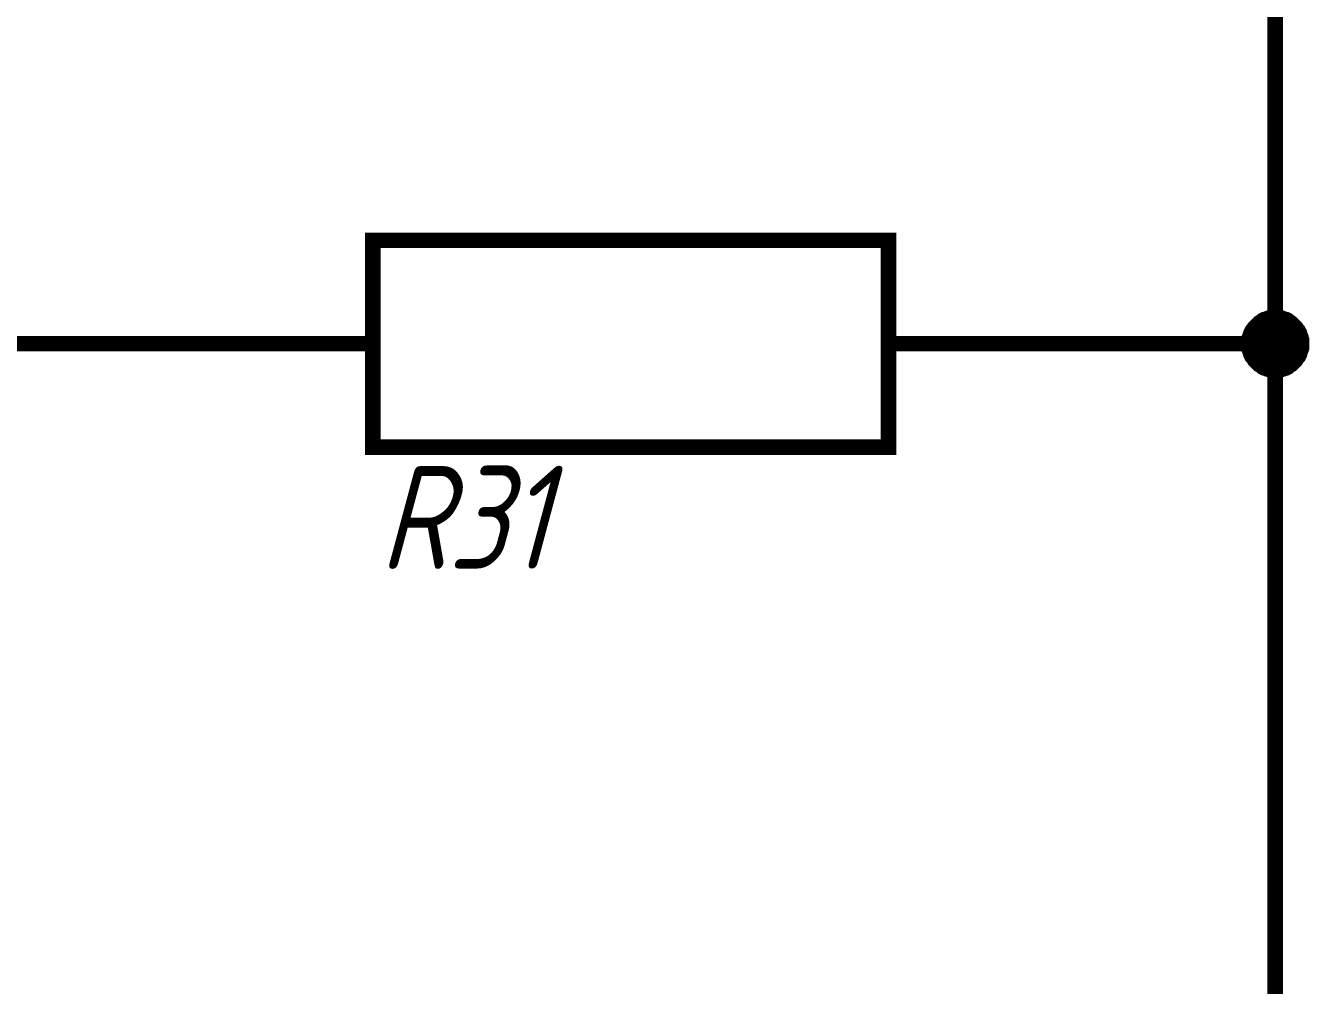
# Model space of a CAD drawing. Extents: x 196 to 1101, y 70 to 664.
# Drawn here: x 782.69 to 807.59, y 358.74 to 377.34 of the extents above; entities that cross this region are included whole.
import ezdxf

# ---------------------------------------------------------------- set-up
doc = ezdxf.new("R2010")
doc.units = 0
doc.header["$MEASUREMENT"] = 0
doc.layers.add('Sheet', color=255, linetype='CONTINUOUS')
doc.styles.add('GOST type A0', font='', dxfattribs={"oblique": 15, "height": 3.5})
doc.styles.get('GOST type A0').set_extended_font_data('GOST type A')

msp = doc.modelspace()

# ---------------------------------------------------------------- linework, layer by layer
at = {"layer": 'Sheet', "const_width": 0.3}
for points in [[(801.924, 386.179), (806.924, 386.179), (806.924, 371.174), (806.924, 356.169), (806.924, 343.68)], [(806.412, 371.174), (806.412, 371.205), (806.412, 371.22), (806.412, 371.252), (806.427, 371.283), (806.427, 371.298), (806.443, 371.329), (806.443, 371.345), (806.458, 371.376), (806.458, 371.391), (806.474, 371.422), (806.489, 371.438), (806.505, 371.453), (806.52, 371.485), (806.536, 371.5), (806.551, 371.516), (806.567, 371.531), (806.582, 371.547), (806.598, 371.562), (806.613, 371.578), (806.644, 371.593), (806.66, 371.609), (806.676, 371.624), (806.707, 371.64), (806.722, 371.64), (806.753, 371.655), (806.769, 371.655), (806.8, 371.671), (806.815, 371.671), (806.846, 371.686), (806.877, 371.686), (806.893, 371.686), (806.924, 371.686)], [(806.412, 371.174), (806.412, 371.205), (806.412, 371.22), (806.412, 371.252), (806.427, 371.283), (806.427, 371.298), (806.443, 371.329), (806.443, 371.345), (806.458, 371.376), (806.458, 371.391), (806.474, 371.422), (806.489, 371.438), (806.505, 371.453), (806.52, 371.485), (806.536, 371.5), (806.551, 371.516), (806.567, 371.531), (806.582, 371.547), (806.598, 371.562), (806.613, 371.578), (806.644, 371.593), (806.66, 371.609), (806.676, 371.624), (806.707, 371.64), (806.722, 371.64), (806.753, 371.655), (806.769, 371.655), (806.8, 371.671), (806.815, 371.671), (806.846, 371.686), (806.877, 371.686), (806.893, 371.686), (806.924, 371.686)], [(806.412, 371.174), (806.412, 371.205), (806.412, 371.22), (806.412, 371.252), (806.427, 371.283), (806.427, 371.298), (806.443, 371.329), (806.443, 371.345), (806.458, 371.376), (806.458, 371.391), (806.474, 371.422), (806.489, 371.438), (806.505, 371.453), (806.52, 371.485), (806.536, 371.5), (806.551, 371.516), (806.567, 371.531), (806.582, 371.547), (806.598, 371.562), (806.613, 371.578), (806.644, 371.593), (806.66, 371.609), (806.676, 371.624), (806.707, 371.64), (806.722, 371.64), (806.753, 371.655), (806.769, 371.655), (806.8, 371.671), (806.815, 371.671), (806.846, 371.686), (806.877, 371.686), (806.893, 371.686), (806.924, 371.686)], [(806.412, 371.174), (806.412, 371.205), (806.412, 371.22), (806.412, 371.252), (806.427, 371.283), (806.427, 371.298), (806.443, 371.329), (806.443, 371.345), (806.458, 371.376), (806.458, 371.391), (806.474, 371.422), (806.489, 371.438), (806.505, 371.453), (806.52, 371.485), (806.536, 371.5), (806.551, 371.516), (806.567, 371.531), (806.582, 371.547), (806.598, 371.562), (806.613, 371.578), (806.644, 371.593), (806.66, 371.609), (806.676, 371.624), (806.707, 371.64), (806.722, 371.64), (806.753, 371.655), (806.769, 371.655), (806.8, 371.671), (806.815, 371.671), (806.846, 371.686), (806.877, 371.686), (806.893, 371.686), (806.924, 371.686)], [(806.412, 371.174), (806.412, 371.205), (806.412, 371.22), (806.412, 371.252), (806.427, 371.283), (806.427, 371.298), (806.443, 371.329), (806.443, 371.345), (806.458, 371.376), (806.458, 371.391), (806.474, 371.422), (806.489, 371.438), (806.505, 371.453), (806.52, 371.485), (806.536, 371.5), (806.551, 371.516), (806.567, 371.531), (806.582, 371.547), (806.598, 371.562), (806.613, 371.578), (806.644, 371.593), (806.66, 371.609), (806.676, 371.624), (806.707, 371.64), (806.722, 371.64), (806.753, 371.655), (806.769, 371.655), (806.8, 371.671), (806.815, 371.671), (806.846, 371.686), (806.877, 371.686), (806.893, 371.686), (806.924, 371.686)], [(806.412, 371.174), (806.412, 371.205), (806.412, 371.22), (806.412, 371.252), (806.427, 371.283), (806.427, 371.298), (806.443, 371.329), (806.443, 371.345), (806.458, 371.376), (806.458, 371.391), (806.474, 371.422), (806.489, 371.438), (806.505, 371.453), (806.52, 371.485), (806.536, 371.5), (806.551, 371.516), (806.567, 371.531), (806.582, 371.547), (806.598, 371.562), (806.613, 371.578), (806.644, 371.593), (806.66, 371.609), (806.676, 371.624), (806.707, 371.64), (806.722, 371.64), (806.753, 371.655), (806.769, 371.655), (806.8, 371.671), (806.815, 371.671), (806.846, 371.686), (806.877, 371.686), (806.893, 371.686), (806.924, 371.686)], [(806.412, 371.174), (806.412, 371.205), (806.412, 371.22), (806.412, 371.252), (806.427, 371.283), (806.427, 371.298), (806.443, 371.329), (806.443, 371.345), (806.458, 371.376), (806.458, 371.391), (806.474, 371.422), (806.489, 371.438), (806.505, 371.453), (806.52, 371.485), (806.536, 371.5), (806.551, 371.516), (806.567, 371.531), (806.582, 371.547), (806.598, 371.562), (806.613, 371.578), (806.644, 371.593), (806.66, 371.609), (806.676, 371.624), (806.707, 371.64), (806.722, 371.64), (806.753, 371.655), (806.769, 371.655), (806.8, 371.671), (806.815, 371.671), (806.846, 371.686), (806.877, 371.686), (806.893, 371.686), (806.924, 371.686)], [(806.412, 371.174), (806.412, 371.205), (806.412, 371.22), (806.412, 371.252), (806.427, 371.283), (806.427, 371.298), (806.443, 371.329), (806.443, 371.345), (806.458, 371.376), (806.458, 371.391), (806.474, 371.422), (806.489, 371.438), (806.505, 371.453), (806.52, 371.485), (806.536, 371.5), (806.551, 371.516), (806.567, 371.531), (806.582, 371.547), (806.598, 371.562), (806.613, 371.578), (806.644, 371.593), (806.66, 371.609), (806.676, 371.624), (806.707, 371.64), (806.722, 371.64), (806.753, 371.655), (806.769, 371.655), (806.8, 371.671), (806.815, 371.671), (806.846, 371.686), (806.877, 371.686), (806.893, 371.686), (806.924, 371.686)], [(806.924, 371.686), (806.924, 371.686)], [(806.924, 371.686), (806.955, 371.686), (806.971, 371.686), (807.002, 371.686), (807.033, 371.671), (807.048, 371.671), (807.079, 371.655), (807.095, 371.655), (807.126, 371.64), (807.141, 371.64), (807.172, 371.624), (807.188, 371.609), (807.203, 371.593), (807.235, 371.578), (807.25, 371.562), (807.266, 371.547), (807.281, 371.531), (807.297, 371.516), (807.312, 371.5), (807.328, 371.485), (807.343, 371.453), (807.359, 371.438), (807.374, 371.422), (807.39, 371.391), (807.39, 371.376), (807.405, 371.345), (807.405, 371.329), (807.421, 371.298), (807.421, 371.283), (807.436, 371.252), (807.436, 371.22), (807.436, 371.205), (807.436, 371.174)], [(806.924, 371.686), (806.924, 371.686)], [(806.924, 371.686), (806.955, 371.686), (806.971, 371.686), (807.002, 371.686), (807.033, 371.671), (807.048, 371.671), (807.079, 371.655), (807.095, 371.655), (807.126, 371.64), (807.141, 371.64), (807.172, 371.624), (807.188, 371.609), (807.203, 371.593), (807.235, 371.578), (807.25, 371.562), (807.266, 371.547), (807.281, 371.531), (807.297, 371.516), (807.312, 371.5), (807.328, 371.485), (807.343, 371.453), (807.359, 371.438), (807.374, 371.422), (807.39, 371.391), (807.39, 371.376), (807.405, 371.345), (807.405, 371.329), (807.421, 371.298), (807.421, 371.283), (807.436, 371.252), (807.436, 371.22), (807.436, 371.205), (807.436, 371.174)], [(806.924, 371.686), (806.924, 371.686)], [(806.924, 371.686), (806.955, 371.686), (806.971, 371.686), (807.002, 371.686), (807.033, 371.671), (807.048, 371.671), (807.079, 371.655), (807.095, 371.655), (807.126, 371.64), (807.141, 371.64), (807.172, 371.624), (807.188, 371.609), (807.203, 371.593), (807.235, 371.578), (807.25, 371.562), (807.266, 371.547), (807.281, 371.531), (807.297, 371.516), (807.312, 371.5), (807.328, 371.485), (807.343, 371.453), (807.359, 371.438), (807.374, 371.422), (807.39, 371.391), (807.39, 371.376), (807.405, 371.345), (807.405, 371.329), (807.421, 371.298), (807.421, 371.283), (807.436, 371.252), (807.436, 371.22), (807.436, 371.205), (807.436, 371.174)], [(806.924, 371.686), (806.924, 371.686)], [(806.924, 371.686), (806.955, 371.686), (806.971, 371.686), (807.002, 371.686), (807.033, 371.671), (807.048, 371.671), (807.079, 371.655), (807.095, 371.655), (807.126, 371.64), (807.141, 371.64), (807.172, 371.624), (807.188, 371.609), (807.203, 371.593), (807.235, 371.578), (807.25, 371.562), (807.266, 371.547), (807.281, 371.531), (807.297, 371.516), (807.312, 371.5), (807.328, 371.485), (807.343, 371.453), (807.359, 371.438), (807.374, 371.422), (807.39, 371.391), (807.39, 371.376), (807.405, 371.345), (807.405, 371.329), (807.421, 371.298), (807.421, 371.283), (807.436, 371.252), (807.436, 371.22), (807.436, 371.205), (807.436, 371.174)], [(806.924, 371.686), (806.924, 371.686)], [(806.924, 371.686), (806.955, 371.686), (806.971, 371.686), (807.002, 371.686), (807.033, 371.671), (807.048, 371.671), (807.079, 371.655), (807.095, 371.655), (807.126, 371.64), (807.141, 371.64), (807.172, 371.624), (807.188, 371.609), (807.203, 371.593), (807.235, 371.578), (807.25, 371.562), (807.266, 371.547), (807.281, 371.531), (807.297, 371.516), (807.312, 371.5), (807.328, 371.485), (807.343, 371.453), (807.359, 371.438), (807.374, 371.422), (807.39, 371.391), (807.39, 371.376), (807.405, 371.345), (807.405, 371.329), (807.421, 371.298), (807.421, 371.283), (807.436, 371.252), (807.436, 371.22), (807.436, 371.205), (807.436, 371.174)], [(806.924, 371.686), (806.924, 371.686)], [(806.924, 371.686), (806.955, 371.686), (806.971, 371.686), (807.002, 371.686), (807.033, 371.671), (807.048, 371.671), (807.079, 371.655), (807.095, 371.655), (807.126, 371.64), (807.141, 371.64), (807.172, 371.624), (807.188, 371.609), (807.203, 371.593), (807.235, 371.578), (807.25, 371.562), (807.266, 371.547), (807.281, 371.531), (807.297, 371.516), (807.312, 371.5), (807.328, 371.485), (807.343, 371.453), (807.359, 371.438), (807.374, 371.422), (807.39, 371.391), (807.39, 371.376), (807.405, 371.345), (807.405, 371.329), (807.421, 371.298), (807.421, 371.283), (807.436, 371.252), (807.436, 371.22), (807.436, 371.205), (807.436, 371.174)], [(806.924, 371.686), (806.924, 371.686)], [(806.924, 371.686), (806.955, 371.686), (806.971, 371.686), (807.002, 371.686), (807.033, 371.671), (807.048, 371.671), (807.079, 371.655), (807.095, 371.655), (807.126, 371.64), (807.141, 371.64), (807.172, 371.624), (807.188, 371.609), (807.203, 371.593), (807.235, 371.578), (807.25, 371.562), (807.266, 371.547), (807.281, 371.531), (807.297, 371.516), (807.312, 371.5), (807.328, 371.485), (807.343, 371.453), (807.359, 371.438), (807.374, 371.422), (807.39, 371.391), (807.39, 371.376), (807.405, 371.345), (807.405, 371.329), (807.421, 371.298), (807.421, 371.283), (807.436, 371.252), (807.436, 371.22), (807.436, 371.205), (807.436, 371.174)], [(806.924, 371.686), (806.924, 371.686)], [(806.924, 371.686), (806.955, 371.686), (806.971, 371.686), (807.002, 371.686), (807.033, 371.671), (807.048, 371.671), (807.079, 371.655), (807.095, 371.655), (807.126, 371.64), (807.141, 371.64), (807.172, 371.624), (807.188, 371.609), (807.203, 371.593), (807.235, 371.578), (807.25, 371.562), (807.266, 371.547), (807.281, 371.531), (807.297, 371.516), (807.312, 371.5), (807.328, 371.485), (807.343, 371.453), (807.359, 371.438), (807.374, 371.422), (807.39, 371.391), (807.39, 371.376), (807.405, 371.345), (807.405, 371.329), (807.421, 371.298), (807.421, 371.283), (807.436, 371.252), (807.436, 371.22), (807.436, 371.205), (807.436, 371.174)], [(786.924, 371.174), (779.439, 371.174)], [(789.424, 371.174), (786.924, 371.174)], [(799.424, 371.174), (801.924, 371.174)], [(801.924, 371.174), (806.924, 371.174)], [(806.924, 370.661), (806.893, 370.661), (806.877, 370.661), (806.846, 370.661), (806.815, 370.677), (806.8, 370.677), (806.769, 370.692), (806.753, 370.692), (806.722, 370.708), (806.707, 370.708), (806.676, 370.723), (806.66, 370.739), (806.644, 370.754), (806.613, 370.77), (806.598, 370.786), (806.582, 370.801), (806.567, 370.817), (806.551, 370.832), (806.536, 370.848), (806.52, 370.863), (806.505, 370.894), (806.489, 370.91), (806.474, 370.925), (806.458, 370.956), (806.458, 370.972), (806.443, 371.003), (806.443, 371.019), (806.427, 371.05), (806.427, 371.065), (806.412, 371.096), (806.412, 371.127), (806.412, 371.143), (806.412, 371.174)], [(806.412, 371.174), (806.412, 371.174)], [(806.924, 370.661), (806.893, 370.661), (806.877, 370.661), (806.846, 370.661), (806.815, 370.677), (806.8, 370.677), (806.769, 370.692), (806.753, 370.692), (806.722, 370.708), (806.707, 370.708), (806.676, 370.723), (806.66, 370.739), (806.644, 370.754), (806.613, 370.77), (806.598, 370.786), (806.582, 370.801), (806.567, 370.817), (806.551, 370.832), (806.536, 370.848), (806.52, 370.863), (806.505, 370.894), (806.489, 370.91), (806.474, 370.925), (806.458, 370.956), (806.458, 370.972), (806.443, 371.003), (806.443, 371.019), (806.427, 371.05), (806.427, 371.065), (806.412, 371.096), (806.412, 371.127), (806.412, 371.143), (806.412, 371.174)], [(806.412, 371.174), (806.412, 371.174)], [(806.924, 370.661), (806.893, 370.661), (806.877, 370.661), (806.846, 370.661), (806.815, 370.677), (806.8, 370.677), (806.769, 370.692), (806.753, 370.692), (806.722, 370.708), (806.707, 370.708), (806.676, 370.723), (806.66, 370.739), (806.644, 370.754), (806.613, 370.77), (806.598, 370.786), (806.582, 370.801), (806.567, 370.817), (806.551, 370.832), (806.536, 370.848), (806.52, 370.863), (806.505, 370.894), (806.489, 370.91), (806.474, 370.925), (806.458, 370.956), (806.458, 370.972), (806.443, 371.003), (806.443, 371.019), (806.427, 371.05), (806.427, 371.065), (806.412, 371.096), (806.412, 371.127), (806.412, 371.143), (806.412, 371.174)], [(806.412, 371.174), (806.412, 371.174)], [(806.924, 370.661), (806.893, 370.661), (806.877, 370.661), (806.846, 370.661), (806.815, 370.677), (806.8, 370.677), (806.769, 370.692), (806.753, 370.692), (806.722, 370.708), (806.707, 370.708), (806.676, 370.723), (806.66, 370.739), (806.644, 370.754), (806.613, 370.77), (806.598, 370.786), (806.582, 370.801), (806.567, 370.817), (806.551, 370.832), (806.536, 370.848), (806.52, 370.863), (806.505, 370.894), (806.489, 370.91), (806.474, 370.925), (806.458, 370.956), (806.458, 370.972), (806.443, 371.003), (806.443, 371.019), (806.427, 371.05), (806.427, 371.065), (806.412, 371.096), (806.412, 371.127), (806.412, 371.143), (806.412, 371.174)], [(806.412, 371.174), (806.412, 371.174)], [(806.924, 370.661), (806.893, 370.661), (806.877, 370.661), (806.846, 370.661), (806.815, 370.677), (806.8, 370.677), (806.769, 370.692), (806.753, 370.692), (806.722, 370.708), (806.707, 370.708), (806.676, 370.723), (806.66, 370.739), (806.644, 370.754), (806.613, 370.77), (806.598, 370.786), (806.582, 370.801), (806.567, 370.817), (806.551, 370.832), (806.536, 370.848), (806.52, 370.863), (806.505, 370.894), (806.489, 370.91), (806.474, 370.925), (806.458, 370.956), (806.458, 370.972), (806.443, 371.003), (806.443, 371.019), (806.427, 371.05), (806.427, 371.065), (806.412, 371.096), (806.412, 371.127), (806.412, 371.143), (806.412, 371.174)], [(806.412, 371.174), (806.412, 371.174)], [(806.924, 370.661), (806.893, 370.661), (806.877, 370.661), (806.846, 370.661), (806.815, 370.677), (806.8, 370.677), (806.769, 370.692), (806.753, 370.692), (806.722, 370.708), (806.707, 370.708), (806.676, 370.723), (806.66, 370.739), (806.644, 370.754), (806.613, 370.77), (806.598, 370.786), (806.582, 370.801), (806.567, 370.817), (806.551, 370.832), (806.536, 370.848), (806.52, 370.863), (806.505, 370.894), (806.489, 370.91), (806.474, 370.925), (806.458, 370.956), (806.458, 370.972), (806.443, 371.003), (806.443, 371.019), (806.427, 371.05), (806.427, 371.065), (806.412, 371.096), (806.412, 371.127), (806.412, 371.143), (806.412, 371.174)], [(806.412, 371.174), (806.412, 371.174)], [(806.924, 370.661), (806.893, 370.661), (806.877, 370.661), (806.846, 370.661), (806.815, 370.677), (806.8, 370.677), (806.769, 370.692), (806.753, 370.692), (806.722, 370.708), (806.707, 370.708), (806.676, 370.723), (806.66, 370.739), (806.644, 370.754), (806.613, 370.77), (806.598, 370.786), (806.582, 370.801), (806.567, 370.817), (806.551, 370.832), (806.536, 370.848), (806.52, 370.863), (806.505, 370.894), (806.489, 370.91), (806.474, 370.925), (806.458, 370.956), (806.458, 370.972), (806.443, 371.003), (806.443, 371.019), (806.427, 371.05), (806.427, 371.065), (806.412, 371.096), (806.412, 371.127), (806.412, 371.143), (806.412, 371.174)], [(806.412, 371.174), (806.412, 371.174)], [(806.924, 370.661), (806.893, 370.661), (806.877, 370.661), (806.846, 370.661), (806.815, 370.677), (806.8, 370.677), (806.769, 370.692), (806.753, 370.692), (806.722, 370.708), (806.707, 370.708), (806.676, 370.723), (806.66, 370.739), (806.644, 370.754), (806.613, 370.77), (806.598, 370.786), (806.582, 370.801), (806.567, 370.817), (806.551, 370.832), (806.536, 370.848), (806.52, 370.863), (806.505, 370.894), (806.489, 370.91), (806.474, 370.925), (806.458, 370.956), (806.458, 370.972), (806.443, 371.003), (806.443, 371.019), (806.427, 371.05), (806.427, 371.065), (806.412, 371.096), (806.412, 371.127), (806.412, 371.143), (806.412, 371.174)], [(806.412, 371.174), (806.412, 371.174)], [(807.436, 371.174), (807.436, 371.143), (807.436, 371.127), (807.436, 371.096), (807.421, 371.065), (807.421, 371.05), (807.405, 371.019), (807.405, 371.003), (807.39, 370.972), (807.39, 370.956), (807.374, 370.925), (807.359, 370.91), (807.343, 370.894), (807.328, 370.863), (807.312, 370.848), (807.297, 370.832), (807.281, 370.817), (807.266, 370.801), (807.25, 370.786), (807.235, 370.77), (807.203, 370.754), (807.188, 370.739), (807.172, 370.723), (807.141, 370.708), (807.126, 370.708), (807.095, 370.692), (807.079, 370.692), (807.048, 370.677), (807.033, 370.677), (807.002, 370.661), (806.971, 370.661), (806.955, 370.661), (806.924, 370.661)], [(807.436, 371.174), (807.436, 371.143), (807.436, 371.127), (807.436, 371.096), (807.421, 371.065), (807.421, 371.05), (807.405, 371.019), (807.405, 371.003), (807.39, 370.972), (807.39, 370.956), (807.374, 370.925), (807.359, 370.91), (807.343, 370.894), (807.328, 370.863), (807.312, 370.848), (807.297, 370.832), (807.281, 370.817), (807.266, 370.801), (807.25, 370.786), (807.235, 370.77), (807.203, 370.754), (807.188, 370.739), (807.172, 370.723), (807.141, 370.708), (807.126, 370.708), (807.095, 370.692), (807.079, 370.692), (807.048, 370.677), (807.033, 370.677), (807.002, 370.661), (806.971, 370.661), (806.955, 370.661), (806.924, 370.661)], [(807.436, 371.174), (807.436, 371.143), (807.436, 371.127), (807.436, 371.096), (807.421, 371.065), (807.421, 371.05), (807.405, 371.019), (807.405, 371.003), (807.39, 370.972), (807.39, 370.956), (807.374, 370.925), (807.359, 370.91), (807.343, 370.894), (807.328, 370.863), (807.312, 370.848), (807.297, 370.832), (807.281, 370.817), (807.266, 370.801), (807.25, 370.786), (807.235, 370.77), (807.203, 370.754), (807.188, 370.739), (807.172, 370.723), (807.141, 370.708), (807.126, 370.708), (807.095, 370.692), (807.079, 370.692), (807.048, 370.677), (807.033, 370.677), (807.002, 370.661), (806.971, 370.661), (806.955, 370.661), (806.924, 370.661)], [(807.436, 371.174), (807.436, 371.143), (807.436, 371.127), (807.436, 371.096), (807.421, 371.065), (807.421, 371.05), (807.405, 371.019), (807.405, 371.003), (807.39, 370.972), (807.39, 370.956), (807.374, 370.925), (807.359, 370.91), (807.343, 370.894), (807.328, 370.863), (807.312, 370.848), (807.297, 370.832), (807.281, 370.817), (807.266, 370.801), (807.25, 370.786), (807.235, 370.77), (807.203, 370.754), (807.188, 370.739), (807.172, 370.723), (807.141, 370.708), (807.126, 370.708), (807.095, 370.692), (807.079, 370.692), (807.048, 370.677), (807.033, 370.677), (807.002, 370.661), (806.971, 370.661), (806.955, 370.661), (806.924, 370.661)], [(807.436, 371.174), (807.436, 371.143), (807.436, 371.127), (807.436, 371.096), (807.421, 371.065), (807.421, 371.05), (807.405, 371.019), (807.405, 371.003), (807.39, 370.972), (807.39, 370.956), (807.374, 370.925), (807.359, 370.91), (807.343, 370.894), (807.328, 370.863), (807.312, 370.848), (807.297, 370.832), (807.281, 370.817), (807.266, 370.801), (807.25, 370.786), (807.235, 370.77), (807.203, 370.754), (807.188, 370.739), (807.172, 370.723), (807.141, 370.708), (807.126, 370.708), (807.095, 370.692), (807.079, 370.692), (807.048, 370.677), (807.033, 370.677), (807.002, 370.661), (806.971, 370.661), (806.955, 370.661), (806.924, 370.661)], [(807.436, 371.174), (807.436, 371.143), (807.436, 371.127), (807.436, 371.096), (807.421, 371.065), (807.421, 371.05), (807.405, 371.019), (807.405, 371.003), (807.39, 370.972), (807.39, 370.956), (807.374, 370.925), (807.359, 370.91), (807.343, 370.894), (807.328, 370.863), (807.312, 370.848), (807.297, 370.832), (807.281, 370.817), (807.266, 370.801), (807.25, 370.786), (807.235, 370.77), (807.203, 370.754), (807.188, 370.739), (807.172, 370.723), (807.141, 370.708), (807.126, 370.708), (807.095, 370.692), (807.079, 370.692), (807.048, 370.677), (807.033, 370.677), (807.002, 370.661), (806.971, 370.661), (806.955, 370.661), (806.924, 370.661)], [(807.436, 371.174), (807.436, 371.143), (807.436, 371.127), (807.436, 371.096), (807.421, 371.065), (807.421, 371.05), (807.405, 371.019), (807.405, 371.003), (807.39, 370.972), (807.39, 370.956), (807.374, 370.925), (807.359, 370.91), (807.343, 370.894), (807.328, 370.863), (807.312, 370.848), (807.297, 370.832), (807.281, 370.817), (807.266, 370.801), (807.25, 370.786), (807.235, 370.77), (807.203, 370.754), (807.188, 370.739), (807.172, 370.723), (807.141, 370.708), (807.126, 370.708), (807.095, 370.692), (807.079, 370.692), (807.048, 370.677), (807.033, 370.677), (807.002, 370.661), (806.971, 370.661), (806.955, 370.661), (806.924, 370.661)], [(807.436, 371.174), (807.436, 371.143), (807.436, 371.127), (807.436, 371.096), (807.421, 371.065), (807.421, 371.05), (807.405, 371.019), (807.405, 371.003), (807.39, 370.972), (807.39, 370.956), (807.374, 370.925), (807.359, 370.91), (807.343, 370.894), (807.328, 370.863), (807.312, 370.848), (807.297, 370.832), (807.281, 370.817), (807.266, 370.801), (807.25, 370.786), (807.235, 370.77), (807.203, 370.754), (807.188, 370.739), (807.172, 370.723), (807.141, 370.708), (807.126, 370.708), (807.095, 370.692), (807.079, 370.692), (807.048, 370.677), (807.033, 370.677), (807.002, 370.661), (806.971, 370.661), (806.955, 370.661), (806.924, 370.661)], [(807.436, 371.174), (807.436, 371.174), (807.436, 371.174), (807.436, 371.174), (807.436, 371.174), (807.436, 371.174), (807.436, 371.174), (807.436, 371.174), (807.436, 371.174), (807.436, 371.174), (807.436, 371.174), (807.436, 371.174), (807.436, 371.174), (807.436, 371.174), (807.436, 371.174), (807.436, 371.174), (807.436, 371.174), (807.436, 371.174), (807.436, 371.174), (807.436, 371.174), (807.436, 371.174), (807.436, 371.174), (807.436, 371.174), (807.436, 371.174), (807.436, 371.174), (807.436, 371.174), (807.436, 371.174), (807.436, 371.174), (807.436, 371.174), (807.436, 371.174), (807.436, 371.174), (807.436, 371.174), (807.436, 371.174)], [(807.436, 371.174), (807.436, 371.174)], [(807.436, 371.174), (807.436, 371.174), (807.436, 371.174), (807.436, 371.174), (807.436, 371.174), (807.436, 371.174), (807.436, 371.174), (807.436, 371.174), (807.436, 371.174), (807.436, 371.174), (807.436, 371.174), (807.436, 371.174), (807.436, 371.174), (807.436, 371.174), (807.436, 371.174), (807.436, 371.174), (807.436, 371.174), (807.436, 371.174), (807.436, 371.174), (807.436, 371.174), (807.436, 371.174), (807.436, 371.174), (807.436, 371.174), (807.436, 371.174), (807.436, 371.174), (807.436, 371.174), (807.436, 371.174), (807.436, 371.174), (807.436, 371.174), (807.436, 371.174), (807.436, 371.174), (807.436, 371.174), (807.436, 371.174)], [(807.436, 371.174), (807.436, 371.174)], [(807.436, 371.174), (807.436, 371.174), (807.436, 371.174), (807.436, 371.174), (807.436, 371.174), (807.436, 371.174), (807.436, 371.174), (807.436, 371.174), (807.436, 371.174), (807.436, 371.174), (807.436, 371.174), (807.436, 371.174), (807.436, 371.174), (807.436, 371.174), (807.436, 371.174), (807.436, 371.174), (807.436, 371.174), (807.436, 371.174), (807.436, 371.174), (807.436, 371.174), (807.436, 371.174), (807.436, 371.174), (807.436, 371.174), (807.436, 371.174), (807.436, 371.174), (807.436, 371.174), (807.436, 371.174), (807.436, 371.174), (807.436, 371.174), (807.436, 371.174), (807.436, 371.174), (807.436, 371.174), (807.436, 371.174)], [(807.436, 371.174), (807.436, 371.174)], [(807.436, 371.174), (807.436, 371.174), (807.436, 371.174), (807.436, 371.174), (807.436, 371.174), (807.436, 371.174), (807.436, 371.174), (807.436, 371.174), (807.436, 371.174), (807.436, 371.174), (807.436, 371.174), (807.436, 371.174), (807.436, 371.174), (807.436, 371.174), (807.436, 371.174), (807.436, 371.174), (807.436, 371.174), (807.436, 371.174), (807.436, 371.174), (807.436, 371.174), (807.436, 371.174), (807.436, 371.174), (807.436, 371.174), (807.436, 371.174), (807.436, 371.174), (807.436, 371.174), (807.436, 371.174), (807.436, 371.174), (807.436, 371.174), (807.436, 371.174), (807.436, 371.174), (807.436, 371.174), (807.436, 371.174)], [(807.436, 371.174), (807.436, 371.174)], [(807.436, 371.174), (807.436, 371.174), (807.436, 371.174), (807.436, 371.174), (807.436, 371.174), (807.436, 371.174), (807.436, 371.174), (807.436, 371.174), (807.436, 371.174), (807.436, 371.174), (807.436, 371.174), (807.436, 371.174), (807.436, 371.174), (807.436, 371.174), (807.436, 371.174), (807.436, 371.174), (807.436, 371.174), (807.436, 371.174), (807.436, 371.174), (807.436, 371.174), (807.436, 371.174), (807.436, 371.174), (807.436, 371.174), (807.436, 371.174), (807.436, 371.174), (807.436, 371.174), (807.436, 371.174), (807.436, 371.174), (807.436, 371.174), (807.436, 371.174), (807.436, 371.174), (807.436, 371.174), (807.436, 371.174)], [(807.436, 371.174), (807.436, 371.174)], [(807.436, 371.174), (807.436, 371.174), (807.436, 371.174), (807.436, 371.174), (807.436, 371.174), (807.436, 371.174), (807.436, 371.174), (807.436, 371.174), (807.436, 371.174), (807.436, 371.174), (807.436, 371.174), (807.436, 371.174), (807.436, 371.174), (807.436, 371.174), (807.436, 371.174), (807.436, 371.174), (807.436, 371.174), (807.436, 371.174), (807.436, 371.174), (807.436, 371.174), (807.436, 371.174), (807.436, 371.174), (807.436, 371.174), (807.436, 371.174), (807.436, 371.174), (807.436, 371.174), (807.436, 371.174), (807.436, 371.174), (807.436, 371.174), (807.436, 371.174), (807.436, 371.174), (807.436, 371.174), (807.436, 371.174)], [(807.436, 371.174), (807.436, 371.174)], [(807.436, 371.174), (807.436, 371.174), (807.436, 371.174), (807.436, 371.174), (807.436, 371.174), (807.436, 371.174), (807.436, 371.174), (807.436, 371.174), (807.436, 371.174), (807.436, 371.174), (807.436, 371.174), (807.436, 371.174), (807.436, 371.174), (807.436, 371.174), (807.436, 371.174), (807.436, 371.174), (807.436, 371.174), (807.436, 371.174), (807.436, 371.174), (807.436, 371.174), (807.436, 371.174), (807.436, 371.174), (807.436, 371.174), (807.436, 371.174), (807.436, 371.174), (807.436, 371.174), (807.436, 371.174), (807.436, 371.174), (807.436, 371.174), (807.436, 371.174), (807.436, 371.174), (807.436, 371.174), (807.436, 371.174)], [(807.436, 371.174), (807.436, 371.174)], [(807.436, 371.174), (807.436, 371.174), (807.436, 371.174), (807.436, 371.174), (807.436, 371.174), (807.436, 371.174), (807.436, 371.174), (807.436, 371.174), (807.436, 371.174), (807.436, 371.174), (807.436, 371.174), (807.436, 371.174), (807.436, 371.174), (807.436, 371.174), (807.436, 371.174), (807.436, 371.174), (807.436, 371.174), (807.436, 371.174), (807.436, 371.174), (807.436, 371.174), (807.436, 371.174), (807.436, 371.174), (807.436, 371.174), (807.436, 371.174), (807.436, 371.174), (807.436, 371.174), (807.436, 371.174), (807.436, 371.174), (807.436, 371.174), (807.436, 371.174), (807.436, 371.174), (807.436, 371.174), (807.436, 371.174)], [(807.436, 371.174), (807.436, 371.174)]]:
    msp.add_lwpolyline(points, dxfattribs=at)
msp.add_lwpolyline([(789.424, 373.178), (799.424, 373.178), (799.424, 369.17), (789.424, 369.17), (789.424, 373.178)], close=True, dxfattribs=at)
at = {"layer": 'Sheet', "const_width": 0.508}
msp.add_lwpolyline([(806.682, 371.183, 1), (807.19, 371.183, 1)], format="xyb", close=True, dxfattribs=at)

# ---------------------------------------------------------------- texts
at = {"layer": 'Sheet', "style": 'GOST type A0', "oblique": 15}
msp.add_text('R31', height=2, dxfattribs=at).set_placement((789.548, 366.809))

doc.saveas('drawing.dxf')
